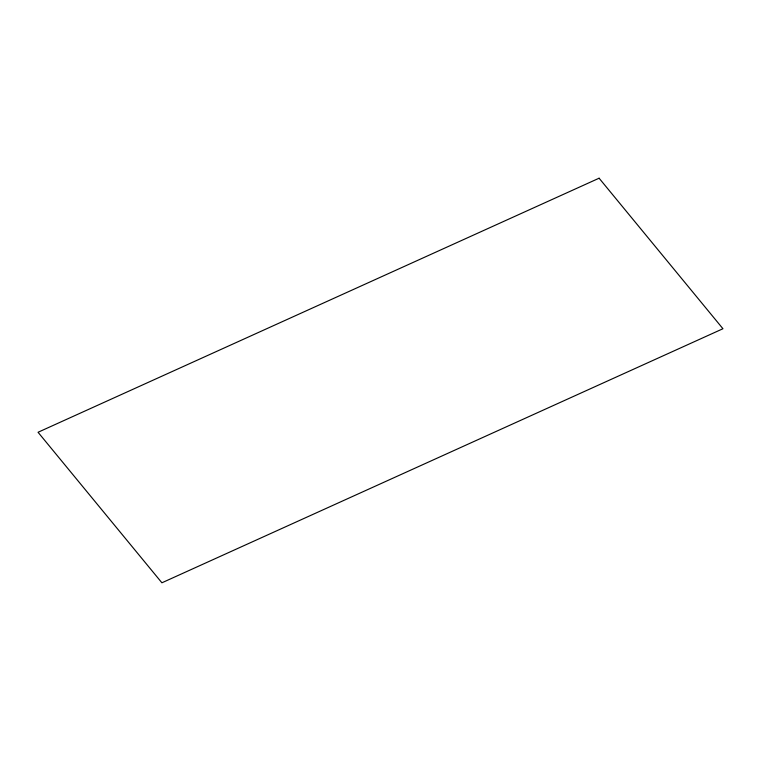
<?xml version="1.0" encoding="UTF-8"?>
<svg xmlns="http://www.w3.org/2000/svg" width="761" height="761" viewBox="0 0 761 761"><rect width="100%" height="100%" fill="white"/><g stroke="black" fill="none" stroke-linecap="round" stroke-linejoin="round"><path stroke-width="1.14" d="M599.097 178.207L38.05 432.267L161.903 582.793L722.95 328.733L599.097 178.207"/></g></svg>
